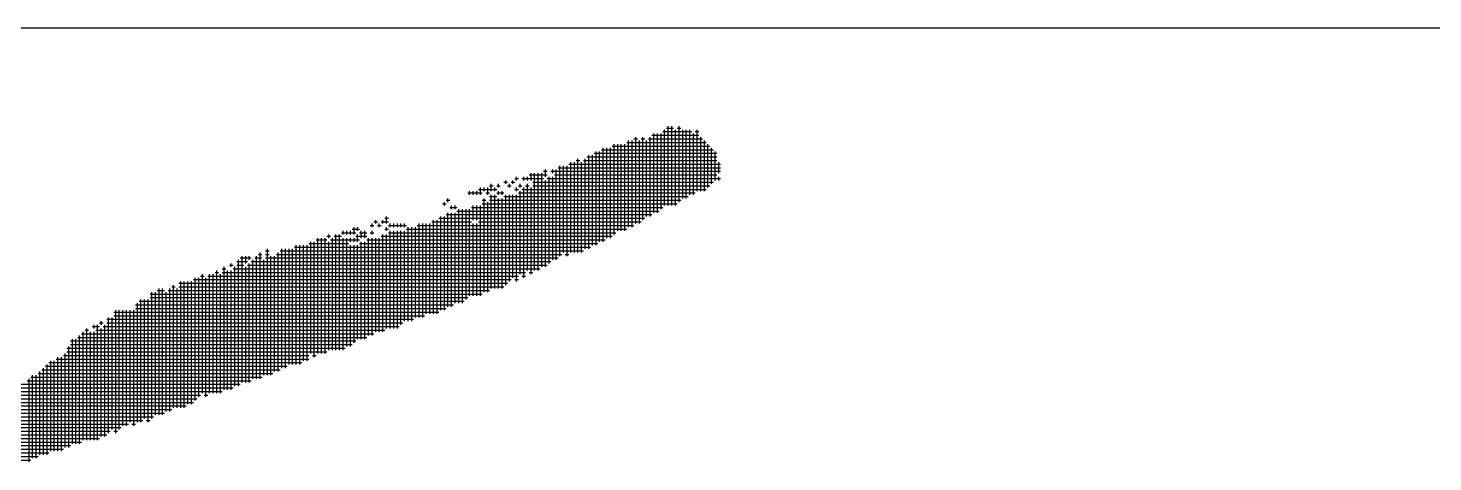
# Model space of a CAD drawing. Header units: feet. Extents: x 0 to 84100, y 0 to 59400.
# Drawn here: x 53025.9 to 53393.5, y 3086.4 to 3200 of the extents above; entities that cross this region are included whole.
import ezdxf
from ezdxf.enums import TextEntityAlignment as Align

# ---------------------------------------------------------------- set-up
doc = ezdxf.new("R2010")
doc.units = ezdxf.units.FT
doc.header["$LTSCALE"] = 550
doc.header["$MEASUREMENT"] = 0
for name, color, linetype in [('CX-BORD-LIN1', 4, 'CONTINUOUS'), ('CX-BORD-LIN2', 3, 'CONTINUOUS'), ('CX-BORD-TEX2', 7, 'CONTINUOUS'), ('CX-BORD-TEX3', 6, 'CONTINUOUS'), ('CX-MISC', 2, 'CONTINUOUS')]:
    doc.layers.add(name, color=color, linetype=linetype)
doc.styles.add('TB_TEXT', font='')
doc.styles.add('TB_WBTXT', font='')
doc.styles.add('TB_WMTXT', font='')
doc.styles.get('TB_TEXT').set_extended_font_data('DotumChe')
doc.styles.get('TB_WBTXT').set_extended_font_data('Dotum')
doc.styles.get('TB_WMTXT').set_extended_font_data('DotumChe')

# ---------------------------------------------------------------- blocks, each defined once
blk = doc.blocks.new('CXBLKA1-KHCA')
at = {"layer": 'CX-BORD-LIN2'}
blk.add_lwpolyline([(558, 12), (270, 12)], dxfattribs=at)
at = {"layer": 'CX-BORD-LIN1', "style": 'TB_TEXT'}
for tag, p in [('TR_RCON5', (342.3033, 33)), ('TR_RCON4', (342.3033, 27)), ('TR_RCON3', (342.3033, 21)), ('TR_RCON2', (342.3033, 15)), ('TR_RCON1', (342.3033, 9))]:
    blk.add_attdef(tag, text='', height=3.5, dxfattribs=at).set_placement(p, align=Align.MIDDLE_LEFT)
for tag, height, p in [('TR_DGN5', 3.5, (451.1185, 33)), ('TR_CHK5', 3.5, (491.1185, 33)), ('TR_RDAT5', 3.5, (317.5, 33)), ('TR_APP5', 3.5, (531.1185, 33)), ('TR_RNUM5', 3, (285.1051, 32.6366)), ('TR_DGN4', 3.5, (451.1185, 27)), ('TR_CHK4', 3.5, (491.1185, 27)), ('TR_RDAT4', 3.5, (317.5, 27)), ('TR_APP4', 3.5, (531.1185, 27)), ('TR_RNUM4', 3, (285.1051, 26.6366)), ('TR_DGN3', 3.5, (451.1185, 21)), ('TR_CHK3', 3.5, (491.1185, 21)), ('TR_RDAT3', 3.5, (317.5, 21)), ('TR_APP3', 3.5, (531.1185, 21)), ('TR_RNUM3', 3, (285.1051, 20.6366)), ('TR_DGN2', 3.5, (451.1185, 15)), ('TR_CHK2', 3.5, (491.1185, 15)), ('TR_RDAT2', 3.5, (317.5, 15)), ('TR_APP2', 3.5, (531.1185, 15)), ('TR_RNUM2', 3, (285.1051, 14.6366)), ('TR_DGN1', 3.5, (451.1185, 9)), ('TR_CHK1', 3.5, (491.1185, 9)), ('TR_RDAT1', 3.5, (317.5, 9)), ('TR_APP1', 3.5, (531.1185, 9)), ('TR_RNUM1', 3, (285.1051, 8.6366))]:
    blk.add_attdef(tag, text='', height=height, dxfattribs=at).set_placement(p, align=Align.MIDDLE_CENTER)
at = {"layer": 'CX-BORD-LIN2', "style": 'TB_TEXT'}
blk.add_attdef('TD_VERSION', text='', height=3, rotation=90, dxfattribs=at).set_placement((800.5, 48.0149), align=Align.MIDDLE_CENTER)
at = {"layer": 'CX-BORD-TEX2', "style": 'TB_WMTXT'}
for tag, height, p in [('TB_CNAME', 5, (15.3448, 531.8324)), ('TB_CSCOP', 4, (16.6346, 523.8324))]:
    blk.add_attdef(tag, text='', height=height, dxfattribs=at).set_placement(p, align=Align.BOTTOM_LEFT)
at = {"layer": 'CX-BORD-TEX2', "style": 'TB_WBTXT'}
for tag, height, p in [('TB_MTITIL', 10, (398, 533.3264)), ('TB_STITL', 7, (398, 518.3264))]:
    blk.add_attdef(tag, text='', height=height, dxfattribs=at).set_placement(p, align=Align.MIDDLE_CENTER)
at = {"layer": 'CX-BORD-TEX3', "style": 'TB_TEXT'}
for tag, height, p in [('TD_LNDST', 4.5, (215, 31.5)), ('TD_DSECT', 4.5, (605.5, 31.5)), ('TD_DDIST', 4.5, (654.5, 31.5)), ('TD_DNAME_TOP', 4.5, (755, 27.957)), ('TD_CSECT', 4.5, (605.5, 22.5)), ('TD_CDIST', 4.5, (654.5, 22.5)), ('TD_DNAME_MAIN', 4.5, (755, 21.4731)), ('TD_DNAME_BOT', 3, (755, 15.2489)), ('TD_HSCAL', 4.5, (620.8841, 13.7484)), ('TD_VSCAL', 4.5, (656.8615, 13.7484)), ('TD_CCOMP', 4.5, (215, 13.5927)), ('TD_CSTEP', 4.5, (250.744, 5.125)), ('TD_FIELD', 4.5, (180, 5.125)), ('TD_DWGNO', 4.5, (755, 5.0017)), ('TD_DWGCODE', 4.5, (637, 4.7908))]:
    blk.add_attdef(tag, text='', height=height, dxfattribs=at).set_placement(p, align=Align.MIDDLE_CENTER)
for tag, height, width, p in [('TD_DCOMP', 4.5, 0.95, (215, 22.5875)), ('TD_CNAME', 5, 0.78, (65, 7.5956))]:
    blk.add_attdef(tag, text='', height=height, dxfattribs=dict(at, width=width)).set_placement(p, align=Align.MIDDLE_CENTER)
blk = doc.blocks.new('CXGLOGO-싸인3')
at = {"layer": 'CX-MISC'}
for p, q in [((205.25, 232.69, 1090.78), (205.25, 241.93, 1090.78)), ((205.67, 232.69, 1090.78), (205.67, 241.93, 1090.78)), ((206.09, 233.11, 1090.78), (206.09, 241.93, 1090.78)), ((206.3, 242.14, 1090.78), (209.66, 242.14, 1090.78)), ((206.51, 233.53, 1090.78), (206.51, 242.35, 1090.78)), ((206.72, 242.56, 1090.78), (207.56, 242.56, 1090.78)), ((206.93, 233.53, 1090.78), (206.93, 242.77, 1090.78)), ((207.35, 233.53, 1090.78), (207.35, 242.77, 1090.78)), ((207.77, 233.53, 1090.78), (207.77, 242.35, 1090.78)), ((207.98, 242.56, 1090.78), (208.4, 242.56, 1090.78)), ((208.19, 233.95, 1090.78), (208.19, 242.77, 1090.78)), ((208.61, 234.37, 1090.78), (208.61, 242.35, 1090.78)), ((209.03, 234.37, 1090.78), (209.03, 242.35, 1090.78)), ((209.45, 234.79, 1090.78), (209.45, 242.35, 1090.78)), ((209.87, 234.79, 1090.78), (209.87, 241.93, 1090.78)), ((210.08, 242.14, 1090.78), (210.5, 242.14, 1090.78)), ((210.29, 235.21, 1090.78), (210.29, 242.35, 1090.78)), ((199.37, 229.33, 1090.78), (199.37, 240.25, 1090.78)), ((199.79, 229.75, 1090.78), (199.79, 240.25, 1090.78)), ((200.21, 229.75, 1090.78), (200.21, 240.25, 1090.78)), ((200.42, 240.46, 1090.78), (211.76, 240.46, 1090.78)), ((200.63, 230.17, 1090.78), (200.63, 240.67, 1090.78)), ((201.05, 230.59, 1090.78), (201.05, 240.67, 1090.78)), ((201.47, 230.59, 1090.78), (201.47, 240.67, 1090.78)), ((201.89, 230.59, 1090.78), (201.89, 240.67, 1090.78)), ((202.1, 240.88, 1090.78), (211.34, 240.88, 1090.78)), ((202.31, 231.01, 1090.78), (202.31, 241.09, 1090.78)), ((202.73, 231.01, 1090.78), (202.73, 241.09, 1090.78)), ((202.94, 241.3, 1090.78), (203.36, 241.3, 1090.78)), ((203.15, 231.43, 1090.78), (203.15, 241.51, 1090.78)), ((203.57, 231.43, 1090.78), (203.57, 241.09, 1090.78)), ((203.78, 241.3, 1090.78), (204.2, 241.3, 1090.78)), ((203.99, 231.85, 1090.78), (203.99, 241.51, 1090.78)), ((204.41, 232.27, 1090.78), (204.41, 241.09, 1090.78)), ((204.62, 241.3, 1090.78), (210.92, 241.3, 1090.78)), ((204.83, 232.27, 1090.78), (204.83, 241.51, 1090.78)), ((205.04, 241.72, 1090.78), (210.5, 241.72, 1090.78)), ((210.71, 235.21, 1090.78), (210.71, 241.51, 1090.78)), ((211.13, 235.21, 1090.78), (211.13, 241.09, 1090.78)), ((211.55, 235.63, 1090.78), (211.55, 240.67, 1090.78)), ((211.97, 236.05, 1090.78), (211.97, 240.25, 1090.78)), ((195.59, 228.07, 1090.78), (195.59, 238.57, 1090.78)), ((196.01, 228.07, 1090.78), (196.01, 238.57, 1090.78)), ((196.22, 238.78, 1090.78), (196.64, 238.78, 1090.78)), ((196.43, 228.07, 1090.78), (196.43, 238.99, 1090.78)), ((196.85, 228.07, 1090.78), (196.85, 238.57, 1090.78)), ((197.06, 238.78, 1090.78), (212.6, 238.78, 1090.78)), ((197.27, 228.49, 1090.78), (197.27, 238.99, 1090.78)), ((197.48, 239.2, 1090.78), (212.6, 239.2, 1090.78)), ((197.69, 228.49, 1090.78), (197.69, 239.41, 1090.78)), ((198.11, 228.91, 1090.78), (198.11, 239.41, 1090.78)), ((198.32, 239.62, 1090.78), (212.6, 239.62, 1090.78)), ((198.53, 228.91, 1090.78), (198.53, 239.83, 1090.78)), ((198.95, 229.33, 1090.78), (198.95, 239.83, 1090.78)), ((199.16, 240.04, 1090.78), (212.18, 240.04, 1090.78)), ((212.39, 236.47, 1090.78), (212.39, 239.83, 1090.78)), ((212.81, 237.31, 1090.78), (212.81, 238.57, 1090.78)), ((190.76, 237.1, 1090.78), (192.86, 237.1, 1090.78)), ((190.97, 236.47, 1090.78), (190.97, 237.31, 1090.78)), ((191.39, 225.97, 1090.78), (191.39, 237.31, 1090.78)), ((191.81, 225.97, 1090.78), (191.81, 237.31, 1090.78)), ((192.23, 226.39, 1090.78), (192.23, 237.31, 1090.78)), ((192.44, 237.52, 1090.78), (192.86, 237.52, 1090.78)), ((192.65, 236.89, 1090.78), (192.65, 237.73, 1090.78)), ((193.28, 237.52, 1090.78), (213.02, 237.52, 1090.78)), ((193.49, 237.31, 1090.78), (193.49, 237.73, 1090.78)), ((193.7, 237.1, 1090.78), (212.6, 237.1, 1090.78)), ((193.91, 227.23, 1090.78), (193.91, 237.73, 1090.78)), ((194.12, 237.94, 1090.78), (213.02, 237.94, 1090.78)), ((194.33, 227.65, 1090.78), (194.33, 238.15, 1090.78)), ((194.75, 228.07, 1090.78), (194.75, 238.15, 1090.78)), ((195.17, 227.65, 1090.78), (195.17, 238.15, 1090.78)), ((195.38, 238.36, 1090.78), (213.02, 238.36, 1090.78)), ((184.88, 235.42, 1090.78), (186.98, 235.42, 1090.78)), ((185.09, 234.79, 1090.78), (185.09, 235.63, 1090.78)), ((185.51, 235.21, 1090.78), (185.51, 235.63, 1090.78)), ((185.93, 234.79, 1090.78), (185.93, 235.63, 1090.78)), ((186.14, 235.84, 1090.78), (186.56, 235.84, 1090.78)), ((186.35, 235.21, 1090.78), (186.35, 236.05, 1090.78)), ((186.77, 235.21, 1090.78), (186.77, 235.63, 1090.78)), ((186.98, 235.84, 1090.78), (187.4, 235.84, 1090.78)), ((187.19, 235.63, 1090.78), (187.19, 236.05, 1090.78)), ((187.82, 236.26, 1090.78), (188.24, 236.26, 1090.78)), ((188.03, 236.05, 1090.78), (188.03, 236.47, 1090.78)), ((188.24, 235.84, 1090.78), (188.66, 235.84, 1090.78)), ((188.45, 235.63, 1090.78), (188.45, 236.05, 1090.78)), ((188.66, 236.26, 1090.78), (189.08, 236.26, 1090.78)), ((188.87, 236.05, 1090.78), (188.87, 236.47, 1090.78)), ((189.08, 236.68, 1090.78), (189.5, 236.68, 1090.78)), ((189.08, 235.42, 1090.78), (189.5, 235.42, 1090.78)), ((189.29, 236.47, 1090.78), (189.29, 236.89, 1090.78)), ((189.29, 235.21, 1090.78), (189.29, 235.63, 1090.78)), ((189.5, 235.84, 1090.78), (189.92, 235.84, 1090.78)), ((189.71, 235.63, 1090.78), (189.71, 236.05, 1090.78)), ((189.92, 236.68, 1090.78), (192.44, 236.68, 1090.78)), ((189.92, 235.42, 1090.78), (211.34, 235.42, 1090.78)), ((190.13, 236.47, 1090.78), (190.13, 236.89, 1090.78)), ((190.13, 225.13, 1090.78), (190.13, 235.63, 1090.78)), ((190.34, 235.84, 1090.78), (190.76, 235.84, 1090.78)), ((190.55, 236.47, 1090.78), (190.55, 236.89, 1090.78)), ((190.55, 225.97, 1090.78), (190.55, 236.05, 1090.78)), ((190.97, 225.55, 1090.78), (190.97, 235.63, 1090.78)), ((191.18, 236.26, 1090.78), (212.18, 236.26, 1090.78)), ((191.18, 235.84, 1090.78), (211.76, 235.84, 1090.78)), ((192.65, 226.39, 1090.78), (192.65, 236.47, 1090.78)), ((192.86, 236.68, 1090.78), (213.02, 236.68, 1090.78)), ((193.07, 226.81, 1090.78), (193.07, 236.89, 1090.78)), ((193.49, 227.23, 1090.78), (193.49, 236.89, 1090.78)), ((212.81, 236.47, 1090.78), (212.81, 236.89, 1090.78)), ((180.68, 233.74, 1090.78), (181.1, 233.74, 1090.78)), ((180.89, 233.53, 1090.78), (180.89, 233.95, 1090.78)), ((181.1, 234.16, 1090.78), (181.52, 234.16, 1090.78)), ((181.31, 233.95, 1090.78), (181.31, 234.37, 1090.78)), ((183.62, 235, 1090.78), (185.3, 235, 1090.78)), ((183.83, 234.79, 1090.78), (183.83, 235.21, 1090.78)), ((184.25, 234.79, 1090.78), (184.25, 235.21, 1090.78)), ((184.67, 234.79, 1090.78), (184.67, 235.21, 1090.78)), ((185.3, 234.16, 1090.78), (185.72, 234.16, 1090.78)), ((185.3, 233.74, 1090.78), (207.98, 233.74, 1090.78)), ((185.51, 223.45, 1090.78), (185.51, 234.37, 1090.78)), ((185.72, 235, 1090.78), (186.14, 235, 1090.78)), ((185.93, 223.45, 1090.78), (185.93, 233.95, 1090.78)), ((186.14, 234.58, 1090.78), (186.98, 234.58, 1090.78)), ((186.14, 234.16, 1090.78), (208.4, 234.16, 1090.78)), ((186.35, 223.87, 1090.78), (186.35, 234.79, 1090.78)), ((186.77, 223.87, 1090.78), (186.77, 234.79, 1090.78)), ((186.98, 235, 1090.78), (187.82, 235, 1090.78)), ((187.19, 234.79, 1090.78), (187.19, 235.21, 1090.78)), ((187.19, 223.87, 1090.78), (187.19, 234.37, 1090.78)), ((187.61, 234.79, 1090.78), (187.61, 235.21, 1090.78)), ((187.61, 223.87, 1090.78), (187.61, 234.37, 1090.78)), ((187.82, 234.58, 1090.78), (209.24, 234.58, 1090.78)), ((188.03, 224.29, 1090.78), (188.03, 234.79, 1090.78)), ((188.45, 224.71, 1090.78), (188.45, 234.79, 1090.78)), ((188.87, 225.13, 1090.78), (188.87, 234.79, 1090.78)), ((189.29, 224.71, 1090.78), (189.29, 234.79, 1090.78)), ((189.5, 235, 1090.78), (210.08, 235, 1090.78)), ((189.71, 225.55, 1090.78), (189.71, 235.21, 1090.78)), ((173.96, 232.06, 1090.78), (174.38, 232.06, 1090.78)), ((174.17, 231.43, 1090.78), (174.17, 232.27, 1090.78)), ((180.26, 232.06, 1090.78), (204.2, 232.06, 1090.78)), ((180.47, 221.35, 1090.78), (180.47, 232.27, 1090.78)), ((180.89, 221.35, 1090.78), (180.89, 232.27, 1090.78)), ((181.1, 232.48, 1090.78), (205.04, 232.48, 1090.78)), ((181.31, 221.77, 1090.78), (181.31, 232.69, 1090.78)), ((181.52, 233.32, 1090.78), (182.36, 233.32, 1090.78)), ((181.73, 233.11, 1090.78), (181.73, 233.53, 1090.78)), ((181.73, 221.77, 1090.78), (181.73, 232.69, 1090.78)), ((182.15, 233.11, 1090.78), (182.15, 233.53, 1090.78)), ((182.15, 222.19, 1090.78), (182.15, 232.69, 1090.78)), ((182.36, 232.9, 1090.78), (205.88, 232.9, 1090.78)), ((182.57, 222.19, 1090.78), (182.57, 233.11, 1090.78)), ((182.99, 222.19, 1090.78), (182.99, 233.11, 1090.78)), ((183.41, 222.61, 1090.78), (183.41, 233.11, 1090.78)), ((183.83, 223.03, 1090.78), (183.83, 233.11, 1090.78)), ((184.04, 233.32, 1090.78), (206.3, 233.32, 1090.78)), ((184.25, 231.85, 1090.78), (184.25, 233.53, 1090.78)), ((184.67, 231.85, 1090.78), (184.67, 233.53, 1090.78)), ((185.09, 223.03, 1090.78), (185.09, 233.53, 1090.78)), ((168.92, 230.38, 1090.78), (170.6, 230.38, 1090.78)), ((169.13, 230.17, 1090.78), (169.13, 230.59, 1090.78)), ((169.55, 230.17, 1090.78), (169.55, 230.59, 1090.78)), ((169.97, 230.17, 1090.78), (169.97, 230.59, 1090.78)), ((170.18, 230.8, 1090.78), (171.02, 230.8, 1090.78)), ((170.39, 230.17, 1090.78), (170.39, 231.01, 1090.78)), ((170.81, 230.59, 1090.78), (170.81, 231.01, 1090.78)), ((171.02, 230.38, 1090.78), (171.86, 230.38, 1090.78)), ((171.23, 229.75, 1090.78), (171.23, 230.59, 1090.78)), ((171.65, 229.75, 1090.78), (171.65, 230.59, 1090.78)), ((172.28, 231.22, 1090.78), (172.7, 231.22, 1090.78)), ((172.28, 230.38, 1090.78), (172.7, 230.38, 1090.78)), ((172.49, 231.01, 1090.78), (172.49, 231.43, 1090.78)), ((172.49, 230.17, 1090.78), (172.49, 230.59, 1090.78)), ((172.7, 231.64, 1090.78), (173.12, 231.64, 1090.78)), ((172.91, 231.43, 1090.78), (172.91, 231.85, 1090.78)), ((173.12, 231.22, 1090.78), (173.54, 231.22, 1090.78)), ((173.33, 231.01, 1090.78), (173.33, 231.43, 1090.78)), ((173.54, 231.64, 1090.78), (174.38, 231.64, 1090.78)), ((173.75, 231.43, 1090.78), (173.75, 231.85, 1090.78)), ((173.96, 230.8, 1090.78), (174.38, 230.8, 1090.78)), ((174.17, 230.59, 1090.78), (174.17, 231.01, 1090.78)), ((174.38, 231.22, 1090.78), (176.48, 231.22, 1090.78)), ((174.38, 230.38, 1090.78), (200.84, 230.38, 1090.78)), ((174.59, 231.01, 1090.78), (174.59, 231.43, 1090.78)), ((174.59, 219.25, 1090.78), (174.59, 230.59, 1090.78)), ((175.01, 231.01, 1090.78), (175.01, 231.43, 1090.78)), ((175.01, 219.25, 1090.78), (175.01, 230.59, 1090.78)), ((175.43, 231.01, 1090.78), (175.43, 231.43, 1090.78)), ((175.43, 219.25, 1090.78), (175.43, 230.59, 1090.78)), ((175.85, 231.01, 1090.78), (175.85, 231.43, 1090.78)), ((175.85, 219.67, 1090.78), (175.85, 230.59, 1090.78)), ((176.27, 231.01, 1090.78), (176.27, 231.43, 1090.78)), ((176.27, 220.09, 1090.78), (176.27, 230.59, 1090.78)), ((176.48, 230.8, 1090.78), (202.1, 230.8, 1090.78)), ((176.69, 220.09, 1090.78), (176.69, 231.01, 1090.78)), ((177.11, 220.09, 1090.78), (177.11, 231.01, 1090.78)), ((177.53, 220.51, 1090.78), (177.53, 231.01, 1090.78)), ((177.74, 231.22, 1090.78), (202.94, 231.22, 1090.78)), ((177.95, 220.51, 1090.78), (177.95, 231.43, 1090.78)), ((178.37, 220.51, 1090.78), (178.37, 231.43, 1090.78)), ((178.79, 220.93, 1090.78), (178.79, 231.43, 1090.78)), ((179.21, 220.93, 1090.78), (179.21, 231.43, 1090.78)), ((179.42, 231.64, 1090.78), (184.04, 231.64, 1090.78)), ((179.63, 220.93, 1090.78), (179.63, 231.85, 1090.78)), ((180.05, 220.93, 1090.78), (180.05, 231.85, 1090.78)), ((184.25, 223.03, 1090.78), (184.25, 231.43, 1090.78)), ((184.67, 223.03, 1090.78), (184.67, 231.43, 1090.78)), ((184.88, 231.64, 1090.78), (203.78, 231.64, 1090.78)), ((163.67, 215.05, 1090.78), (163.67, 228.91, 1090.78)), ((164.09, 215.05, 1090.78), (164.09, 228.91, 1090.78)), ((164.51, 215.47, 1090.78), (164.51, 228.91, 1090.78)), ((164.93, 215.47, 1090.78), (164.93, 228.91, 1090.78)), ((165.14, 229.12, 1090.78), (169.76, 229.12, 1090.78)), ((165.35, 216.31, 1090.78), (165.35, 229.33, 1090.78)), ((165.77, 215.89, 1090.78), (165.77, 229.33, 1090.78)), ((165.98, 229.54, 1090.78), (167.24, 229.54, 1090.78)), ((166.19, 216.31, 1090.78), (166.19, 229.75, 1090.78)), ((166.61, 216.31, 1090.78), (166.61, 229.75, 1090.78)), ((167.03, 216.31, 1090.78), (167.03, 229.75, 1090.78)), ((167.24, 229.96, 1090.78), (167.66, 229.96, 1090.78)), ((167.45, 229.75, 1090.78), (167.45, 230.17, 1090.78)), ((167.45, 216.73, 1090.78), (167.45, 229.33, 1090.78)), ((167.66, 229.54, 1090.78), (171.02, 229.54, 1090.78)), ((167.87, 216.73, 1090.78), (167.87, 229.75, 1090.78)), ((168.08, 229.96, 1090.78), (168.92, 229.96, 1090.78)), ((168.29, 216.73, 1090.78), (168.29, 230.17, 1090.78)), ((168.71, 216.73, 1090.78), (168.71, 230.17, 1090.78)), ((169.13, 216.73, 1090.78), (169.13, 229.75, 1090.78)), ((169.55, 217.15, 1090.78), (169.55, 229.75, 1090.78)), ((169.97, 229.33, 1090.78), (169.97, 229.75, 1090.78)), ((169.97, 217.15, 1090.78), (169.97, 228.91, 1090.78)), ((170.39, 229.33, 1090.78), (170.39, 229.75, 1090.78)), ((170.39, 217.57, 1090.78), (170.39, 228.91, 1090.78)), ((170.6, 229.96, 1090.78), (171.86, 229.96, 1090.78)), ((170.81, 229.33, 1090.78), (170.81, 230.17, 1090.78)), ((170.81, 217.99, 1090.78), (170.81, 228.91, 1090.78)), ((171.02, 229.12, 1090.78), (198.74, 229.12, 1090.78)), ((171.23, 217.99, 1090.78), (171.23, 229.33, 1090.78)), ((171.65, 217.99, 1090.78), (171.65, 229.33, 1090.78)), ((171.86, 229.54, 1090.78), (199.58, 229.54, 1090.78)), ((172.07, 218.41, 1090.78), (172.07, 229.75, 1090.78)), ((172.49, 218.41, 1090.78), (172.49, 229.75, 1090.78)), ((172.91, 218.83, 1090.78), (172.91, 229.75, 1090.78)), ((173.33, 218.83, 1090.78), (173.33, 229.75, 1090.78)), ((173.54, 229.96, 1090.78), (200.42, 229.96, 1090.78)), ((173.75, 218.83, 1090.78), (173.75, 230.17, 1090.78)), ((174.17, 219.25, 1090.78), (174.17, 230.17, 1090.78)), ((156.95, 212.53, 1090.78), (156.95, 227.23, 1090.78)), ((157.16, 227.44, 1090.78), (158.42, 227.44, 1090.78)), ((157.37, 212.95, 1090.78), (157.37, 227.65, 1090.78)), ((157.79, 226.81, 1090.78), (157.79, 227.65, 1090.78)), ((158.21, 227.23, 1090.78), (158.21, 227.65, 1090.78)), ((158.63, 213.37, 1090.78), (158.63, 227.23, 1090.78)), ((158.84, 227.44, 1090.78), (159.68, 227.44, 1090.78)), ((159.05, 213.37, 1090.78), (159.05, 227.65, 1090.78)), ((159.26, 227.86, 1090.78), (159.68, 227.86, 1090.78)), ((159.47, 213.37, 1090.78), (159.47, 228.07, 1090.78)), ((159.89, 213.79, 1090.78), (159.89, 227.23, 1090.78)), ((160.1, 228.28, 1090.78), (160.52, 228.28, 1090.78)), ((160.1, 227.86, 1090.78), (160.52, 227.86, 1090.78)), ((160.1, 227.44, 1090.78), (194.12, 227.44, 1090.78)), ((160.31, 213.79, 1090.78), (160.31, 228.49, 1090.78)), ((160.73, 213.79, 1090.78), (160.73, 227.65, 1090.78)), ((161.15, 214.21, 1090.78), (161.15, 227.65, 1090.78)), ((161.36, 227.86, 1090.78), (194.54, 227.86, 1090.78)), ((161.57, 214.21, 1090.78), (161.57, 228.07, 1090.78)), ((161.78, 228.28, 1090.78), (197.06, 228.28, 1090.78)), ((161.99, 214.63, 1090.78), (161.99, 228.49, 1090.78)), ((162.41, 214.63, 1090.78), (162.41, 228.49, 1090.78)), ((162.83, 215.05, 1090.78), (162.83, 228.49, 1090.78)), ((163.25, 215.05, 1090.78), (163.25, 228.49, 1090.78)), ((163.46, 228.7, 1090.78), (197.9, 228.7, 1090.78)), ((194.96, 227.86, 1090.78), (195.38, 227.86, 1090.78)), ((152.75, 211.69, 1090.78), (152.75, 225.55, 1090.78)), ((153.59, 211.69, 1090.78), (153.59, 225.55, 1090.78)), ((154.01, 211.69, 1090.78), (154.01, 225.55, 1090.78)), ((154.22, 225.76, 1090.78), (154.64, 225.76, 1090.78)), ((154.43, 211.69, 1090.78), (154.43, 225.97, 1090.78)), ((154.85, 211.69, 1090.78), (154.85, 225.55, 1090.78)), ((155.06, 226.18, 1090.78), (155.48, 226.18, 1090.78)), ((155.06, 225.76, 1090.78), (190.34, 225.76, 1090.78)), ((155.27, 212.11, 1090.78), (155.27, 226.39, 1090.78)), ((155.69, 212.11, 1090.78), (155.69, 225.97, 1090.78)), ((155.9, 226.6, 1090.78), (156.32, 226.6, 1090.78)), ((156.11, 226.39, 1090.78), (156.11, 226.81, 1090.78)), ((156.11, 212.11, 1090.78), (156.11, 225.97, 1090.78)), ((156.32, 226.18, 1090.78), (192.02, 226.18, 1090.78)), ((156.53, 212.53, 1090.78), (156.53, 226.39, 1090.78)), ((156.74, 227.02, 1090.78), (158, 227.02, 1090.78)), ((156.74, 226.6, 1090.78), (157.58, 226.6, 1090.78)), ((157.79, 212.95, 1090.78), (157.79, 226.39, 1090.78)), ((158, 226.6, 1090.78), (192.86, 226.6, 1090.78)), ((158.21, 212.95, 1090.78), (158.21, 226.81, 1090.78)), ((158.42, 227.02, 1090.78), (193.28, 227.02, 1090.78)), ((190.76, 225.76, 1090.78), (191.18, 225.76, 1090.78)), ((147.71, 209.17, 1090.78), (147.71, 223.87, 1090.78)), ((148.13, 209.17, 1090.78), (148.13, 223.87, 1090.78)), ((148.97, 209.59, 1090.78), (148.97, 223.87, 1090.78)), ((149.18, 224.08, 1090.78), (149.6, 224.08, 1090.78)), ((149.39, 210.01, 1090.78), (149.39, 224.29, 1090.78)), ((149.81, 210.01, 1090.78), (149.81, 223.87, 1090.78)), ((150.02, 224.5, 1090.78), (188.24, 224.5, 1090.78)), ((150.02, 224.08, 1090.78), (187.82, 224.08, 1090.78)), ((150.23, 210.01, 1090.78), (150.23, 224.71, 1090.78)), ((150.65, 210.01, 1090.78), (150.65, 224.71, 1090.78)), ((151.07, 210.43, 1090.78), (151.07, 224.71, 1090.78)), ((151.49, 210.43, 1090.78), (151.49, 224.71, 1090.78)), ((151.7, 224.92, 1090.78), (188.66, 224.92, 1090.78)), ((151.91, 210.85, 1090.78), (151.91, 225.13, 1090.78)), ((152.33, 211.27, 1090.78), (152.33, 225.13, 1090.78)), ((152.54, 225.34, 1090.78), (152.96, 225.34, 1090.78)), ((153.17, 211.27, 1090.78), (153.17, 225.13, 1090.78)), ((153.38, 225.34, 1090.78), (189.5, 225.34, 1090.78)), ((189.08, 224.92, 1090.78), (189.5, 224.92, 1090.78)), ((189.92, 225.34, 1090.78), (190.34, 225.34, 1090.78)), ((145.4, 222.4, 1090.78), (183.2, 222.4, 1090.78)), ((145.61, 208.33, 1090.78), (145.61, 222.61, 1090.78)), ((146.03, 208.75, 1090.78), (146.03, 222.61, 1090.78)), ((146.45, 208.33, 1090.78), (146.45, 222.61, 1090.78)), ((146.66, 223.24, 1090.78), (185.3, 223.24, 1090.78)), ((146.66, 222.82, 1090.78), (183.62, 222.82, 1090.78)), ((146.87, 208.75, 1090.78), (146.87, 223.45, 1090.78)), ((147.29, 209.17, 1090.78), (147.29, 223.45, 1090.78)), ((147.5, 223.66, 1090.78), (148.34, 223.66, 1090.78)), ((148.55, 209.59, 1090.78), (148.55, 223.45, 1090.78)), ((148.76, 223.66, 1090.78), (186.14, 223.66, 1090.78)), ((142.46, 221.14, 1090.78), (180.26, 221.14, 1090.78)), ((142.46, 220.72, 1090.78), (178.58, 220.72, 1090.78)), ((142.67, 207.07, 1090.78), (142.67, 221.35, 1090.78)), ((143.09, 207.49, 1090.78), (143.09, 221.35, 1090.78)), ((143.51, 207.91, 1090.78), (143.51, 221.35, 1090.78)), ((143.93, 207.91, 1090.78), (143.93, 221.35, 1090.78)), ((144.35, 208.33, 1090.78), (144.35, 221.35, 1090.78)), ((144.77, 207.91, 1090.78), (144.77, 221.35, 1090.78)), ((144.98, 221.98, 1090.78), (181.94, 221.98, 1090.78)), ((144.98, 221.56, 1090.78), (181.1, 221.56, 1090.78)), ((145.19, 208.33, 1090.78), (145.19, 222.19, 1090.78)), ((139.1, 219.04, 1090.78), (139.52, 219.04, 1090.78)), ((139.31, 206.23, 1090.78), (139.31, 219.25, 1090.78)), ((139.94, 219.46, 1090.78), (140.78, 219.46, 1090.78)), ((140.15, 219.25, 1090.78), (140.15, 219.67, 1090.78)), ((140.36, 219.04, 1090.78), (173.96, 219.04, 1090.78)), ((140.57, 206.23, 1090.78), (140.57, 219.67, 1090.78)), ((140.78, 219.88, 1090.78), (141.2, 219.88, 1090.78)), ((140.99, 219.67, 1090.78), (140.99, 220.09, 1090.78)), ((140.99, 206.65, 1090.78), (140.99, 219.25, 1090.78)), ((141.2, 219.46, 1090.78), (175.64, 219.46, 1090.78)), ((141.41, 206.65, 1090.78), (141.41, 219.67, 1090.78)), ((141.62, 220.3, 1090.78), (177.32, 220.3, 1090.78)), ((141.62, 219.88, 1090.78), (176.06, 219.88, 1090.78)), ((141.83, 207.07, 1090.78), (141.83, 220.51, 1090.78)), ((142.25, 207.49, 1090.78), (142.25, 220.51, 1090.78)), ((137.42, 217.78, 1090.78), (170.6, 217.78, 1090.78)), ((137.42, 217.36, 1090.78), (170.18, 217.36, 1090.78)), ((137.63, 205.81, 1090.78), (137.63, 217.99, 1090.78)), ((138.05, 205.81, 1090.78), (138.05, 217.99, 1090.78)), ((138.26, 218.2, 1090.78), (171.86, 218.2, 1090.78)), ((138.47, 205.81, 1090.78), (138.47, 218.41, 1090.78)), ((138.68, 218.62, 1090.78), (172.7, 218.62, 1090.78)), ((138.89, 206.23, 1090.78), (138.89, 218.83, 1090.78)), ((139.73, 206.23, 1090.78), (139.73, 218.83, 1090.78)), ((140.15, 206.23, 1090.78), (140.15, 218.83, 1090.78)), ((135.74, 215.68, 1090.78), (165.14, 215.68, 1090.78)), ((135.95, 204.97, 1090.78), (135.95, 215.89, 1090.78)), ((136.37, 204.97, 1090.78), (136.37, 215.89, 1090.78)), ((136.58, 216.1, 1090.78), (165.14, 216.1, 1090.78)), ((136.79, 205.39, 1090.78), (136.79, 216.31, 1090.78)), ((137, 216.94, 1090.78), (169.34, 216.94, 1090.78)), ((137, 216.52, 1090.78), (167.24, 216.52, 1090.78)), ((137.21, 205.39, 1090.78), (137.21, 217.15, 1090.78)), ((165.56, 216.1, 1090.78), (165.98, 216.1, 1090.78)), ((133.85, 204.55, 1090.78), (133.85, 214.21, 1090.78)), ((134.06, 214.42, 1090.78), (161.78, 214.42, 1090.78)), ((134.27, 204.55, 1090.78), (134.27, 214.63, 1090.78)), ((134.48, 214.84, 1090.78), (162.62, 214.84, 1090.78)), ((134.69, 204.55, 1090.78), (134.69, 215.05, 1090.78)), ((134.9, 215.26, 1090.78), (164.3, 215.26, 1090.78)), ((135.11, 204.97, 1090.78), (135.11, 215.47, 1090.78)), ((135.53, 204.97, 1090.78), (135.53, 215.47, 1090.78)), ((131.12, 212.74, 1090.78), (157.16, 212.74, 1090.78)), ((132.38, 213.16, 1090.78), (158.42, 213.16, 1090.78)), ((132.59, 203.71, 1090.78), (132.59, 213.37, 1090.78)), ((132.8, 213.58, 1090.78), (159.68, 213.58, 1090.78)), ((133.01, 204.13, 1090.78), (133.01, 213.79, 1090.78)), ((133.43, 204.13, 1090.78), (133.43, 213.79, 1090.78)), ((133.64, 214, 1090.78), (160.94, 214, 1090.78)), ((126.92, 211.48, 1090.78), (152.54, 211.48, 1090.78)), ((128.6, 211.06, 1090.78), (152.12, 211.06, 1090.78)), ((130.7, 211.9, 1090.78), (155.06, 211.9, 1090.78)), ((131.12, 212.32, 1090.78), (156.32, 212.32, 1090.78)), ((152.96, 211.48, 1090.78), (153.38, 211.48, 1090.78)), ((124.4, 209.38, 1090.78), (148.34, 209.38, 1090.78)), ((125.24, 209.8, 1090.78), (149.18, 209.8, 1090.78)), ((126.5, 210.22, 1090.78), (150.86, 210.22, 1090.78)), ((127.34, 210.64, 1090.78), (151.7, 210.64, 1090.78)), ((121.46, 207.7, 1090.78), (143.3, 207.7, 1090.78)), ((122.3, 208.12, 1090.78), (144.14, 208.12, 1090.78)), ((123.98, 208.96, 1090.78), (147.08, 208.96, 1090.78)), ((123.98, 208.54, 1090.78), (145.82, 208.54, 1090.78)), ((144.56, 208.12, 1090.78), (144.98, 208.12, 1090.78)), ((146.24, 208.54, 1090.78), (146.66, 208.54, 1090.78)), ((115.16, 206.02, 1090.78), (138.68, 206.02, 1090.78)), ((117.68, 206.86, 1090.78), (141.62, 206.86, 1090.78)), ((117.68, 206.44, 1090.78), (140.78, 206.44, 1090.78)), ((118.94, 207.28, 1090.78), (142.04, 207.28, 1090.78)), ((142.46, 207.28, 1090.78), (142.88, 207.28, 1090.78)), ((106.34, 204.34, 1090.78), (133.64, 204.34, 1090.78)), ((110.96, 204.76, 1090.78), (134.9, 204.76, 1090.78)), ((112.22, 205.18, 1090.78), (136.58, 205.18, 1090.78)), ((114.32, 205.6, 1090.78), (137.42, 205.6, 1090.78)), ((105.08, 203.92, 1090.78), (132.8, 203.92, 1090.78))]:
    blk.add_line(p, q, dxfattribs=at)

msp = doc.modelspace()

# ---------------------------------------------------------------- block references
at = {"layer": 'CX-MISC', "xscale": 100, "yscale": 100, "zscale": 100}
msp.add_blockref('CXBLKA1-KHCA', (2500, 2000), dxfattribs=at)
at = {"layer": 'CX-MISC', "color": 7, "xscale": 2.250000002095476, "yscale": 2.250000002095476, "zscale": 2.250000002095476}
msp.add_blockref('CXGLOGO-싸인3', (52727.82, 2628.08), dxfattribs=at)

doc.saveas('drawing.dxf')
